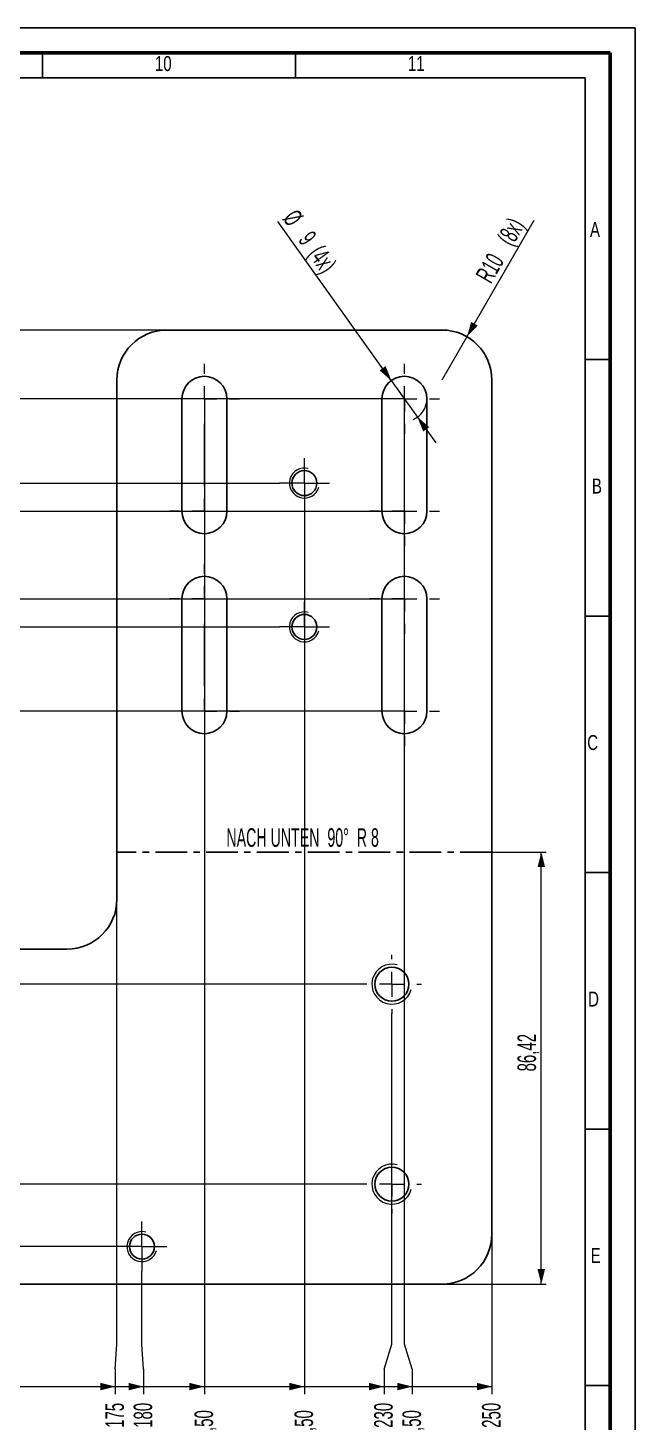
# Model space of a CAD drawing. Header units: millimetres. Extents: x 0 to 594, y 0 to 420.
# Drawn here: x 472.6 to 594, y 141.1 to 420 of the extents above; entities that cross this region are included whole.
import ezdxf

# ---------------------------------------------------------------- set-up
doc = ezdxf.new("R2010")
doc.units = ezdxf.units.MM
doc.linetypes.add('CENTER', pattern=[10.16, 6.35, -1.27, 1.27, -1.27])
doc.linetypes.add('CENTERX2', pattern=[20.32, 12.7, -2.54, 2.54, -2.54])
doc.layers.add('0_25', color=7, linetype='Continuous', lineweight=25)
doc.layers.add('0_5', color=7, linetype='Continuous', lineweight=50)
doc.styles.add('SLDTEXTSTYLE0', font='TXT', dxfattribs={"width": 0.605})
doc.styles.add('SLDTEXTSTYLE2', font='TXT', dxfattribs={"width": 0.75})
doc.styles.add('SLDTEXTSTYLE3', font='TXT', dxfattribs={"width": 0.5735})
doc.dimstyles.new('SLDDIMSTYLE1', dxfattribs={"dimtxt": 3.595646, "dimasz": 3, "dimexe": 0, "dimexo": 0.0625, "dimgap": 0.898912, "dimtad": 0, "dimtih": 1, "dimtoh": 1, "dimrnd": 1e-09, "dimzin": 12, "dimdsep": 46, "dimtxsty": 'SLDTEXTSTYLE0', "dimsah": 1, "dimcen": 0.09, "dimadec": 0, "dimazin": 3, "dimtfac": 1, "dimtofl": 0, "dimtmove": 0, "dimatfit": 3, "dimfxl": 1, "dimfrac": 2, "dimtolj": 1, "dimtzin": 12, "dimarcsym": 0})
doc.dimstyles.new('SLDDIMSTYLE2', dxfattribs={"dimtxt": 3.595646, "dimasz": 3, "dimexe": 0, "dimexo": 0.0625, "dimgap": 0.898912, "dimtad": 1, "dimrnd": 1e-09, "dimzin": 12, "dimdsep": 46, "dimtxsty": 'SLDTEXTSTYLE0', "dimsah": 1, "dimcen": 0, "dimadec": 0, "dimazin": 3, "dimtfac": 1, "dimtmove": 0, "dimatfit": 3, "dimfxl": 1, "dimfrac": 2, "dimtolj": 1, "dimtzin": 12, "dimarcsym": 0})
doc.dimstyles.new('SLDDIMSTYLE3', dxfattribs={"dimtxt": 3.595646, "dimasz": 3, "dimexe": 0, "dimexo": 0.0625, "dimgap": 0.898912, "dimtad": 1, "dimrnd": 1e-09, "dimzin": 12, "dimdsep": 46, "dimtxsty": 'SLDTEXTSTYLE0', "dimsah": 1, "dimcen": 0, "dimadec": 0, "dimazin": 3, "dimtfac": 1, "dimtofl": 0, "dimtmove": 0, "dimatfit": 3, "dimfxl": 1, "dimfrac": 2, "dimtolj": 1, "dimtzin": 12, "dimarcsym": 0})
doc.dimstyles.new('SLDDIMSTYLE4', dxfattribs={"dimtxt": 3.595646, "dimasz": 3, "dimexe": 0, "dimexo": 0.0625, "dimgap": 0.898912, "dimtad": 1, "dimrnd": 1e-09, "dimzin": 12, "dimdsep": 46, "dimtxsty": 'SLDTEXTSTYLE0', "dimsah": 1, "dimcen": 0.09, "dimadec": 0, "dimazin": 3, "dimtfac": 1, "dimtofl": 0, "dimtmove": 0, "dimatfit": 3, "dimfxl": 1, "dimfrac": 2, "dimtolj": 1, "dimtzin": 12, "dimarcsym": 0})

# ---------------------------------------------------------------- blocks, each defined once
blk = doc.blocks.new('_D_9')
at = {"color": 7, "linetype": 'Continuous', "lineweight": 0}
for p, q in [((490.36, 156.71), (490.36, 245.71)), ((490.03, 151.71), (490.36, 156.71)), ((490.03, 151.71), (490.03, 146.71)), ((466.39, 148.21), (490.03, 148.21))]:
    blk.add_line(p, q, dxfattribs=at)
at = {"color": 7, "linetype": 'Continuous', "lineweight": 18}
blk.add_solid([(490.03, 148.21), (487.03, 148.96), (487.03, 147.46)], dxfattribs=at)
at = {"color": 7, "linetype": 'Continuous', "lineweight": 18, "insert": (488.05, 139.96), "char_height": 3.704, "attachment_point": 1, "rotation": 90, "style": 'SLDTEXTSTYLE0'}
blk.add_mtext('175', dxfattribs=at)
blk = doc.blocks.new('_D_10')
at = {"color": 7, "linetype": 'Continuous', "lineweight": 0}
for p, q in [((495.36, 156.71), (495.36, 171.21)), ((495.68, 151.71), (495.36, 156.71)), ((495.68, 151.71), (495.68, 146.71)), ((490.03, 148.21), (495.68, 148.21))]:
    blk.add_line(p, q, dxfattribs=at)
at = {"color": 7, "linetype": 'Continuous', "lineweight": 18}
blk.add_solid([(495.68, 148.21), (492.68, 148.96), (492.68, 147.46)], dxfattribs=at)
at = {"color": 7, "linetype": 'Continuous', "lineweight": 18, "insert": (493.71, 139.96), "char_height": 3.704, "attachment_point": 1, "rotation": 90, "style": 'SLDTEXTSTYLE0'}
blk.add_mtext('180', dxfattribs=at)
blk = doc.blocks.new('_D_11')
at = {"color": 7, "linetype": 'Continuous', "lineweight": 0}
for p, q in [((507.86, 345.81), (507.86, 146.71)), ((495.68, 148.21), (507.86, 148.21))]:
    blk.add_line(p, q, dxfattribs=at)
at = {"color": 7, "linetype": 'Continuous', "lineweight": 18}
blk.add_solid([(507.86, 148.21), (504.86, 148.96), (504.86, 147.46)], dxfattribs=at)
at = {"color": 7, "linetype": 'Continuous', "lineweight": 18, "insert": (505.88, 134.33), "char_height": 3.704, "attachment_point": 1, "rotation": 90, "style": 'SLDTEXTSTYLE0'}
blk.add_mtext('192,50', dxfattribs=at)
blk = doc.blocks.new('_D_12')
at = {"color": 7, "linetype": 'Continuous', "lineweight": 0}
for p, q in [((527.86, 323.93), (527.86, 146.71)), ((507.86, 148.21), (527.86, 148.21))]:
    blk.add_line(p, q, dxfattribs=at)
at = {"color": 7, "linetype": 'Continuous', "lineweight": 18}
blk.add_solid([(527.86, 148.21), (524.86, 148.96), (524.86, 147.46)], dxfattribs=at)
at = {"color": 7, "linetype": 'Continuous', "lineweight": 18, "insert": (525.88, 134.33), "char_height": 3.704, "attachment_point": 1, "rotation": 90, "style": 'SLDTEXTSTYLE0'}
blk.add_mtext('212,50', dxfattribs=at)
blk = doc.blocks.new('_D_13')
at = {"color": 7, "linetype": 'Continuous', "lineweight": 0}
for p, q in [((545.36, 156.71), (545.36, 222.81)), ((543.78, 151.71), (545.36, 156.71)), ((543.78, 151.71), (543.78, 146.71)), ((527.86, 148.21), (543.78, 148.21))]:
    blk.add_line(p, q, dxfattribs=at)
at = {"color": 7, "linetype": 'Continuous', "lineweight": 18}
blk.add_solid([(543.78, 148.21), (540.78, 148.96), (540.78, 147.46)], dxfattribs=at)
at = {"color": 7, "linetype": 'Continuous', "lineweight": 18, "insert": (541.8, 139.96), "char_height": 3.704, "attachment_point": 1, "rotation": 90, "style": 'SLDTEXTSTYLE0'}
blk.add_mtext('230', dxfattribs=at)
blk = doc.blocks.new('_D_14')
at = {"color": 7, "linetype": 'Continuous', "lineweight": 0}
for p, q in [((547.86, 156.71), (547.86, 345.81)), ((549.43, 151.71), (547.86, 156.71)), ((549.43, 151.71), (549.43, 146.71)), ((543.78, 148.21), (549.43, 148.21))]:
    blk.add_line(p, q, dxfattribs=at)
at = {"color": 7, "linetype": 'Continuous', "lineweight": 18}
blk.add_solid([(549.43, 148.21), (546.43, 148.96), (546.43, 147.46)], dxfattribs=at)
at = {"color": 7, "linetype": 'Continuous', "lineweight": 18, "insert": (547.46, 134.33), "char_height": 3.704, "attachment_point": 1, "rotation": 90, "style": 'SLDTEXTSTYLE0'}
blk.add_mtext('232,50', dxfattribs=at)
blk = doc.blocks.new('_D_15')
at = {"color": 7, "linetype": 'Continuous', "lineweight": 0}
for p, q in [((565.36, 178.71), (565.36, 146.71)), ((549.43, 148.21), (565.36, 148.21))]:
    blk.add_line(p, q, dxfattribs=at)
at = {"color": 7, "linetype": 'Continuous', "lineweight": 18}
blk.add_solid([(565.36, 148.21), (562.36, 148.96), (562.36, 147.46)], dxfattribs=at)
at = {"color": 7, "linetype": 'Continuous', "lineweight": 18, "insert": (563.38, 139.96), "char_height": 3.704, "attachment_point": 1, "rotation": 90, "style": 'SLDTEXTSTYLE0'}
blk.add_mtext('250', dxfattribs=at)
blk = doc.blocks.new('_D_17')
at = {"color": 7, "linetype": 'Continuous', "lineweight": 0}
for p, q in [((490.36, 176.21), (291.31, 176.21)), ((292.81, 168.71), (292.81, 176.21))]:
    blk.add_line(p, q, dxfattribs=at)
at = {"color": 7, "linetype": 'Continuous', "lineweight": 18}
blk.add_solid([(292.81, 176.21), (292.06, 173.21), (293.56, 173.21)], dxfattribs=at)
at = {"color": 7, "linetype": 'Continuous', "lineweight": 18, "insert": (283.43, 178.18), "char_height": 3.704, "attachment_point": 1, "style": 'SLDTEXTSTYLE0'}
blk.add_mtext('7,50', dxfattribs=at)
blk = doc.blocks.new('_D_18')
at = {"color": 7, "linetype": 'Continuous', "lineweight": 0}
for p, q in [((539.46, 188.71), (291.31, 188.71)), ((292.81, 176.21), (292.81, 188.71))]:
    blk.add_line(p, q, dxfattribs=at)
at = {"color": 7, "linetype": 'Continuous', "lineweight": 18}
blk.add_solid([(292.81, 188.71), (292.06, 185.71), (293.56, 185.71)], dxfattribs=at)
at = {"color": 7, "linetype": 'Continuous', "lineweight": 18, "insert": (286.81, 190.68), "char_height": 3.704, "attachment_point": 1, "style": 'SLDTEXTSTYLE0'}
blk.add_mtext('20', dxfattribs=at)
blk = doc.blocks.new('_D_21')
at = {"color": 7, "linetype": 'Continuous', "lineweight": 0}
for p, q in [((539.46, 228.71), (291.31, 228.71)), ((292.81, 221.72), (292.81, 228.71))]:
    blk.add_line(p, q, dxfattribs=at)
at = {"color": 7, "linetype": 'Continuous', "lineweight": 18}
blk.add_solid([(292.81, 228.71), (292.06, 225.71), (293.56, 225.71)], dxfattribs=at)
at = {"color": 7, "linetype": 'Continuous', "lineweight": 18, "insert": (286.81, 230.68), "char_height": 3.704, "attachment_point": 1, "style": 'SLDTEXTSTYLE0'}
blk.add_mtext('60', dxfattribs=at)
blk = doc.blocks.new('_D_24')
at = {"color": 7, "linetype": 'Continuous', "lineweight": 0}
for p, q in [((547.86, 283.31), (291.31, 283.31)), ((292.81, 255.13), (292.81, 283.31))]:
    blk.add_line(p, q, dxfattribs=at)
at = {"color": 7, "linetype": 'Continuous', "lineweight": 18}
blk.add_solid([(292.81, 283.31), (292.06, 280.31), (293.56, 280.31)], dxfattribs=at)
at = {"color": 7, "linetype": 'Continuous', "lineweight": 18, "insert": (278.93, 285.28), "char_height": 3.704, "attachment_point": 1, "style": 'SLDTEXTSTYLE0'}
blk.add_mtext('114,60', dxfattribs=at)
blk = doc.blocks.new('_D_25')
at = {"color": 7, "linetype": 'Continuous', "lineweight": 0}
for p, q in [((296.31, 300.17), (291.31, 300.17)), ((292.81, 283.31), (292.81, 300.17)), ((296.31, 300.17), (301.31, 300.18)), ((301.31, 300.18), (522.86, 300.18))]:
    blk.add_line(p, q, dxfattribs=at)
at = {"color": 7, "linetype": 'Continuous', "lineweight": 18}
blk.add_solid([(292.81, 300.17), (292.06, 297.17), (293.56, 297.17)], dxfattribs=at)
at = {"color": 7, "linetype": 'Continuous', "lineweight": 18, "insert": (278.93, 302.14), "char_height": 3.704, "attachment_point": 1, "style": 'SLDTEXTSTYLE0'}
blk.add_mtext('131,47', dxfattribs=at)
blk = doc.blocks.new('_D_26')
at = {"color": 7, "linetype": 'Continuous', "lineweight": 0}
for p, q in [((296.31, 305.82), (291.31, 305.82)), ((292.81, 300.17), (292.81, 305.82)), ((296.31, 305.82), (301.31, 305.81)), ((301.31, 305.81), (547.86, 305.81))]:
    blk.add_line(p, q, dxfattribs=at)
at = {"color": 7, "linetype": 'Continuous', "lineweight": 18}
blk.add_solid([(292.81, 305.82), (292.06, 302.82), (293.56, 302.82)], dxfattribs=at)
at = {"color": 7, "linetype": 'Continuous', "lineweight": 18, "insert": (278.93, 307.8), "char_height": 3.704, "attachment_point": 1, "style": 'SLDTEXTSTYLE0'}
blk.add_mtext('137,10', dxfattribs=at)
blk = doc.blocks.new('_D_28')
at = {"color": 7, "linetype": 'Continuous', "lineweight": 0}
for p, q in [((296.31, 320.78), (291.31, 320.78)), ((292.81, 314.56), (292.81, 320.78)), ((296.31, 320.78), (301.31, 323.31)), ((301.31, 323.31), (547.86, 323.31))]:
    blk.add_line(p, q, dxfattribs=at)
at = {"color": 7, "linetype": 'Continuous', "lineweight": 18}
blk.add_solid([(292.81, 320.78), (292.06, 317.78), (293.56, 317.78)], dxfattribs=at)
at = {"color": 7, "linetype": 'Continuous', "lineweight": 18, "insert": (278.93, 322.76), "char_height": 3.704, "attachment_point": 1, "style": 'SLDTEXTSTYLE0'}
blk.add_mtext('154,60', dxfattribs=at)
blk = doc.blocks.new('_D_29')
at = {"color": 7, "linetype": 'Continuous', "lineweight": 0}
for p, q in [((296.31, 326.43), (291.31, 326.43)), ((292.81, 320.78), (292.81, 326.43)), ((296.31, 326.43), (301.31, 328.93)), ((301.31, 328.93), (522.86, 328.93))]:
    blk.add_line(p, q, dxfattribs=at)
at = {"color": 7, "linetype": 'Continuous', "lineweight": 18}
blk.add_solid([(292.81, 326.43), (292.06, 323.43), (293.56, 323.43)], dxfattribs=at)
at = {"color": 7, "linetype": 'Continuous', "lineweight": 18, "insert": (278.93, 328.41), "char_height": 3.704, "attachment_point": 1, "style": 'SLDTEXTSTYLE0'}
blk.add_mtext('160,22', dxfattribs=at)
blk = doc.blocks.new('_D_31')
at = {"color": 7, "linetype": 'Continuous', "lineweight": 0}
for p, q in [((547.86, 345.81), (291.31, 345.81)), ((292.81, 332.09), (292.81, 345.81))]:
    blk.add_line(p, q, dxfattribs=at)
at = {"color": 7, "linetype": 'Continuous', "lineweight": 18}
blk.add_solid([(292.81, 345.81), (292.06, 342.81), (293.56, 342.81)], dxfattribs=at)
at = {"color": 7, "linetype": 'Continuous', "lineweight": 18, "insert": (278.93, 347.78), "char_height": 3.704, "attachment_point": 1, "style": 'SLDTEXTSTYLE0'}
blk.add_mtext('177,10', dxfattribs=at)
blk = doc.blocks.new('_D_32')
at = {"color": 7, "linetype": 'Continuous', "lineweight": 0}
for p, q in [((500.36, 359.56), (291.31, 359.56)), ((292.81, 345.81), (292.81, 359.56))]:
    blk.add_line(p, q, dxfattribs=at)
at = {"color": 7, "linetype": 'Continuous', "lineweight": 18}
blk.add_solid([(292.81, 359.56), (292.06, 356.56), (293.56, 356.56)], dxfattribs=at)
at = {"color": 7, "linetype": 'Continuous', "lineweight": 18, "insert": (278.93, 361.53), "char_height": 3.704, "attachment_point": 1, "style": 'SLDTEXTSTYLE0'}
blk.add_mtext('190,85', dxfattribs=at)
blk = doc.blocks.new('_D_33')
at = {"color": 7, "linetype": 'Continuous', "lineweight": 0}
for p, q in [((545.24, 349.47), (522.54, 381.24)), ((545.24, 349.47), (550.47, 342.15)), ((550.47, 342.15), (554.16, 336.98))]:
    blk.add_line(p, q, dxfattribs=at)
at = {"color": 7, "linetype": 'Continuous', "lineweight": 18}
blk.add_arc((547.86, 345.81), 4.5, 293.0177, 0, dxfattribs=at)
for points in [[(545.24, 349.47), (544.11, 352.35), (542.89, 351.47)], [(550.47, 342.15), (551.61, 339.27), (552.83, 340.14)]]:
    blk.add_solid(points, dxfattribs=at)
at = {"color": 7, "linetype": 'Continuous', "lineweight": 18, "attachment_point": 1, "rotation": 305.5465, "style": 'SLDTEXTSTYLE0'}
for s, insert, char_height in [('%%c', (526.41, 384.02), 3.704), ('9', (529.51, 379.69), 3.7), ('(4x)', (531.49, 376.92), 3.704)]:
    blk.add_mtext(s, dxfattribs=dict(at, insert=insert, char_height=char_height))
blk = doc.blocks.new('_D_34')
at = {"color": 7, "linetype": 'Continuous', "lineweight": 0}
for q in [(573.84, 381.57), (555.36, 349.56)]:
    blk.add_line((560.36, 358.22), q, dxfattribs=at)
at = {"color": 7, "linetype": 'Continuous', "lineweight": 18}
blk.add_solid([(560.36, 358.22), (562.51, 360.44), (561.21, 361.19)], dxfattribs=at)
at = {"color": 7, "linetype": 'Continuous', "lineweight": 18, "char_height": 3.704, "attachment_point": 1, "rotation": 60, "style": 'SLDTEXTSTYLE0'}
for s, insert in [('(8x)', (566.24, 377.93)), ('R10', (561.95, 370.5))]:
    blk.add_mtext(s, dxfattribs=dict(at, insert=insert))
blk = doc.blocks.new('_D_35')
at = {"color": 7, "linetype": 'Continuous', "lineweight": 0}
for p, q in [((565.36, 255.13), (576.24, 255.13)), ((575.24, 168.71), (575.24, 255.13)), ((555.36, 168.71), (576.24, 168.71))]:
    blk.add_line(p, q, dxfattribs=at)
at = {"color": 7, "linetype": 'Continuous', "lineweight": 18}
for points in [[(575.24, 255.13), (574.49, 252.13), (575.99, 252.13)], [(575.24, 168.71), (575.99, 171.71), (574.49, 171.71)]]:
    blk.add_solid(points, dxfattribs=at)
at = {"color": 7, "linetype": 'Continuous', "lineweight": 18, "insert": (570.47, 211.26), "char_height": 3.704, "attachment_point": 1, "rotation": 90, "style": 'SLDTEXTSTYLE0'}
blk.add_mtext('86,42', dxfattribs=at)
blk = doc.blocks.new('SW_CENTERMARKSYMBOL_0')
at = {"color": 0, "linetype": 'Continuous', "lineweight": 18}
for p, q in [((0, 5), (0, 5.9)), ((-5, 0), (-5.9, 0)), ((0, 0), (-2.5, 0)), ((0, 0), (0, 2.5)), ((0, 0), (2.5, 0)), ((0, 0), (0, -2.5)), ((5, 0), (5.9, 0)), ((0, -5), (0, -5.9))]:
    blk.add_line(p, q, dxfattribs=at)
blk = doc.blocks.new('SW_CENTERMARKSYMBOL_1')
at = {"color": 0, "linetype": 'Continuous', "lineweight": 18}
for p, q in [((0, 5), (0, 5.9)), ((-5, 0), (-5.9, 0)), ((0, 0), (-2.5, 0)), ((0, 0), (0, 2.5)), ((0, 0), (2.5, 0)), ((0, 0), (0, -2.5)), ((5, 0), (5.9, 0)), ((0, -5), (0, -5.9))]:
    blk.add_line(p, q, dxfattribs=at)
blk = doc.blocks.new('SW_CENTERMARKSYMBOL_4')
at = {"color": 0, "linetype": 'Continuous', "lineweight": 18}
for p, q in [((0, 2.5), (0, 5)), ((-2.5, 0), (-5, 0)), ((0, 0), (-2.5, 0)), ((0, 0), (0, 2.5)), ((0, 0), (2.5, 0)), ((0, 0), (0, -2.5)), ((2.5, 0), (5, 0)), ((0, -2.5), (0, -5))]:
    blk.add_line(p, q, dxfattribs=at)
blk = doc.blocks.new('SW_CENTERMARKSYMBOL_9')
at = {"color": 0, "linetype": 'Continuous', "lineweight": 18}
for p, q in [((0, 2.5), (0, 5)), ((-2.5, 0), (-5, 0)), ((0, 0), (-2.5, 0)), ((0, 0), (0, 2.5)), ((0, 0), (2.5, 0)), ((0, 0), (0, -2.5)), ((2.5, 0), (5, 0)), ((0, -2.5), (0, -5))]:
    blk.add_line(p, q, dxfattribs=at)
blk = doc.blocks.new('SW_CENTERMARKSYMBOL_10')
at = {"color": 0, "linetype": 'Continuous', "lineweight": 18}
for p, q in [((0, 2.5), (0, 5)), ((-2.5, 0), (-5, 0)), ((0, 0), (-2.5, 0)), ((0, 0), (0, 2.5)), ((0, 0), (2.5, 0)), ((0, 0), (0, -2.5)), ((2.5, 0), (5, 0)), ((0, -2.5), (0, -5))]:
    blk.add_line(p, q, dxfattribs=at)
blk = doc.blocks.new('SW_CENTERMARKSYMBOL_11')
at = {"color": 0, "linetype": 'Continuous', "lineweight": 18}
for p, q in [((0, 27.5), (0, 29.5)), ((-5, 22.5), (-7, 22.5)), ((0, 22.5), (-2.5, 22.5)), ((0, 22.5), (0, 25)), ((0, 22.5), (0, 20)), ((0, 22.5), (2.5, 22.5)), ((5, 22.5), (7, 22.5)), ((0, 17.5), (0, 15.5)), ((0, 5), (0, 7)), ((-5, 0), (-7, 0)), ((0, 0), (-2.5, 0)), ((0, 0), (0, 2.5)), ((0, 0), (0, -2.5)), ((0, 0), (2.5, 0)), ((5, 0), (7, 0)), ((0, -5), (0, -7))]:
    blk.add_line(p, q, dxfattribs=at)
at = {"color": 0, "linetype": 'CENTERX2', "lineweight": 18}
blk.add_line((0, 5), (0, 17.5), dxfattribs=at)
blk = doc.blocks.new('SW_CENTERMARKSYMBOL_12')
at = {"color": 0, "linetype": 'Continuous', "lineweight": 18}
for p, q in [((0, 27.5), (0, 29.5)), ((-5, 22.5), (-7, 22.5)), ((0, 22.5), (-2.5, 22.5)), ((0, 22.5), (0, 25)), ((0, 22.5), (0, 20)), ((0, 22.5), (2.5, 22.5)), ((5, 22.5), (7, 22.5)), ((0, 17.5), (0, 15.5)), ((0, 5), (0, 7)), ((-5, 0), (-7, 0)), ((0, 0), (-2.5, 0)), ((0, 0), (0, 2.5)), ((0, 0), (0, -2.5)), ((0, 0), (2.5, 0)), ((5, 0), (7, 0)), ((0, -5), (0, -7))]:
    blk.add_line(p, q, dxfattribs=at)
at = {"color": 0, "linetype": 'CENTERX2', "lineweight": 18}
blk.add_line((0, 5), (0, 17.5), dxfattribs=at)
blk = doc.blocks.new('SW_CENTERMARKSYMBOL_13')
at = {"color": 0, "linetype": 'Continuous', "lineweight": 18}
for p, q in [((0, 27.5), (0, 29.5)), ((-5, 22.5), (-7, 22.5)), ((0, 22.5), (-2.5, 22.5)), ((0, 22.5), (0, 25)), ((0, 22.5), (0, 20)), ((0, 22.5), (2.5, 22.5)), ((5, 22.5), (7, 22.5)), ((0, 17.5), (0, 15.5)), ((0, 5), (0, 7)), ((-5, 0), (-7, 0)), ((0, 0), (-2.5, 0)), ((0, 0), (0, 2.5)), ((0, 0), (0, -2.5)), ((0, 0), (2.5, 0)), ((5, 0), (7, 0)), ((0, -5), (0, -7))]:
    blk.add_line(p, q, dxfattribs=at)
at = {"color": 0, "linetype": 'CENTERX2', "lineweight": 18}
blk.add_line((0, 5), (0, 17.5), dxfattribs=at)
blk = doc.blocks.new('SW_CENTERMARKSYMBOL_14')
at = {"color": 0, "linetype": 'Continuous', "lineweight": 18}
for p, q in [((0, 27.5), (0, 29.5)), ((-5, 22.5), (-7, 22.5)), ((0, 22.5), (-2.5, 22.5)), ((0, 22.5), (0, 25)), ((0, 22.5), (0, 20)), ((0, 22.5), (2.5, 22.5)), ((5, 22.5), (7, 22.5)), ((0, 17.5), (0, 15.5)), ((0, 5), (0, 7)), ((-5, 0), (-7, 0)), ((0, 0), (-2.5, 0)), ((0, 0), (0, 2.5)), ((0, 0), (0, -2.5)), ((0, 0), (2.5, 0)), ((5, 0), (7, 0)), ((0, -5), (0, -7))]:
    blk.add_line(p, q, dxfattribs=at)
at = {"color": 0, "linetype": 'CENTERX2', "lineweight": 18}
blk.add_line((0, 5), (0, 17.5), dxfattribs=at)

msp = doc.modelspace()

# ---------------------------------------------------------------- linework, layer by layer
at = {"color": 7, "linetype": 'Continuous', "lineweight": 25}
for p, q in [((555.356557, 359.557562), (500.356557, 359.557562)), ((584, 353.6525), (589, 353.6525)), ((490.356557, 349.557562), (490.356557, 245.708006)), ((565.356557, 178.708006), (565.356557, 349.557562)), ((503.356557, 345.807562), (503.356557, 323.307562)), ((512.356557, 323.307562), (512.356557, 345.807562)), ((543.356557, 345.807562), (543.356557, 323.307562)), ((552.356557, 323.307562), (552.356557, 345.807562)), ((503.356557, 305.807562), (503.356557, 283.307562)), ((512.356557, 283.307562), (512.356557, 305.807562)), ((543.356557, 305.807562), (543.356557, 283.307562)), ((552.356557, 283.307562), (552.356557, 305.807562)), ((584, 302.3425), (589, 302.3425)), ((584, 251.0325), (589, 251.0325)), ((480.356557, 235.708006), (400.356557, 235.708006)), ((584, 199.7225), (589, 199.7225)), ((325.356557, 168.708006), (555.356557, 168.708006)), ((584, 148.4125), (589, 148.4125))]:
    msp.add_line(p, q, dxfattribs=at)
at = {"color": 7, "linetype": 'CENTER'}
msp.add_line((565.356557, 255.132784), (490.356557, 255.132784), dxfattribs=at)
at = {"color": 7, "linetype": 'Continuous', "lineweight": 25}
for centre, radius in [((527.856557, 328.932562), 2.5), ((527.856557, 300.182562), 2.5), ((545.356557, 228.708006), 3.4), ((545.356557, 188.708006), 3.4), ((495.356557, 176.208006), 2.5)]:
    msp.add_circle(centre, radius, dxfattribs=at)
for centre, radius, start, end in [((500.356557, 349.557562), 10, 90, 180), ((555.356557, 349.557562), 10, 0, 90), ((507.856557, 345.807562), 4.5, 0, 180), ((547.856557, 345.807562), 4.5, 0, 180), ((507.856557, 323.307562), 4.5, 180, 0), ((547.856557, 323.307562), 4.5, 180, 0), ((507.856557, 305.807562), 4.5, 0, 180), ((547.856557, 305.807562), 4.5, 0, 180), ((507.856557, 283.307562), 4.5, 180, 0), ((547.856557, 283.307562), 4.5, 180, 0), ((480.356557, 245.708006), 10, 270, 0), ((555.356557, 178.708006), 10, 270, 0)]:
    msp.add_arc(centre, radius, start, end, dxfattribs=at)
at = {"color": 7, "linetype": 'Continuous', "lineweight": 18}
for centre, radius in [((527.856557, 328.932562), 3), ((527.856557, 300.182562), 3), ((545.356557, 228.708006), 4), ((545.356557, 188.708006), 4), ((495.356557, 176.208006), 3)]:
    msp.add_arc(centre, radius, 75, 345, dxfattribs=at)
at = {"layer": '0_25'}
for p, q in [((0, 420), (594, 420)), ((594, 0), (594, 420)), ((475.488696, 415), (475.488696, 410)), ((526.098696, 415), (526.098696, 410)), ((25, 410), (584, 410)), ((584, 410), (584, 10))]:
    msp.add_line(p, q, dxfattribs=at)
at = {"layer": '0_5'}
for p, q in [((20, 415), (589, 415)), ((589, 415), (589, 5))]:
    msp.add_line(p, q, dxfattribs=at)

# ---------------------------------------------------------------- block references
at = {"color": 7, "linetype": 'Continuous', "lineweight": 0}
for name, p in [('SW_CENTERMARKSYMBOL_11', (507.856557, 323.307562)), ('SW_CENTERMARKSYMBOL_14', (547.856557, 323.307562)), ('SW_CENTERMARKSYMBOL_10', (527.856557, 328.932562)), ('SW_CENTERMARKSYMBOL_12', (507.856557, 283.307562)), ('SW_CENTERMARKSYMBOL_13', (547.856557, 283.307562)), ('SW_CENTERMARKSYMBOL_9', (527.856557, 300.182562)), ('SW_CENTERMARKSYMBOL_1', (545.356557, 228.708006)), ('SW_CENTERMARKSYMBOL_0', (545.356557, 188.708006)), ('SW_CENTERMARKSYMBOL_4', (495.356557, 176.208006))]:
    msp.add_blockref(name, p, dxfattribs=at)

# ---------------------------------------------------------------- texts
at = {"color": 7, "linetype": 'Continuous', "lineweight": 0, "insert": (527.497285, 259.894925), "char_height": 3.70416667, "attachment_point": 2, "style": 'SLDTEXTSTYLE3'}
msp.add_mtext('NACH UNTEN  90°  R 8', dxfattribs=at)
at = {"layer": '0_25', "char_height": 3, "style": 'SLDTEXTSTYLE2'}
for s, insert, attachment_point in [('10', (499.62374, 414.36395), 2), ('11', (550.23374, 414.36395), 2), ('A', (584.969074, 381.164571), 1), ('B', (585.356475, 329.854571), 1), ('C', (584.426998, 278.544571), 1), ('D', (584.599647, 227.234571), 1), ('E', (585.117594, 175.924571), 1)]:
    msp.add_mtext(s, dxfattribs=dict(at, insert=insert, attachment_point=attachment_point))

# ---------------------------------------------------------------- dimensions: what is measured, and where the dimension line sits
at = {"color": 7, "linetype": 'Continuous', "lineweight": 18}
dim = msp.add_radius_dim(center=(555.356557, 349.557562), mpoint=(560.356557, 358.217816), text='<> (8x)', dimstyle='SLDDIMSTYLE3', dxfattribs=at)
dim.commit()
dim.dimension.update_dxf_attribs({"geometry": '_D_34', "text_midpoint": (570.021875, 374.958631), "dimtype": 164})
dim = msp.add_diameter_dim_2p(p1=(545.240421, 349.468959), p2=(550.472693, 342.146164), text='<> (4x)', dimstyle='SLDDIMSTYLE2', dxfattribs=at)
dim.commit()
dim.dimension.update_dxf_attribs({"geometry": '_D_33', "text_midpoint": (527.027596, 374.958631), "dimtype": 163})
for feature_location, offset, dtype, origin, picture, middle in [((500.356557, 359.557562), (-209.050799, 0), 0, (325.356557, 168.708006), '_D_32', (285.118429, 359.557562)), ((547.856557, 345.807562), (-256.550799, 0), 0, (325.356557, 168.708006), '_D_31', (285.118429, 345.807562)), ((507.856557, 345.807562), (0, -199.099556), 1, (315.356557, 178.708006), '_D_11', (507.856557, 140.520676)), ((547.856557, 345.807562), (1.576691, -199.099556), 1, (315.356557, 178.708006), '_D_14', (549.433248, 140.520676)), ((522.856557, 328.932562), (-231.550799, -2.5), 0, (325.356557, 168.708006), '_D_29', (285.118429, 326.432562)), ((527.856557, 323.932562), (0, -177.224556), 1, (315.356557, 178.708006), '_D_12', (527.856557, 140.520676)), ((547.856557, 323.307562), (-256.550799, -2.528382), 0, (325.356557, 168.708006), '_D_28', (285.118429, 320.77918)), ((547.856557, 305.807562), (-256.550799, 0.014191), 0, (325.356557, 168.708006), '_D_26', (285.118429, 305.821753)), ((522.856557, 300.182562), (-231.550799, -0.014191), 0, (325.356557, 168.708006), '_D_25', (285.118429, 300.168371)), ((547.856557, 283.307562), (-256.550799, 0), 0, (325.356557, 168.708006), '_D_24', (285.118429, 283.307562)), ((490.356557, 245.708006), (-0.326691, -99), 1, (315.356557, 178.708006), '_D_9', (490.029866, 143.333099)), ((539.456557, 228.708006), (-248.150799, 0), 0, (325.356557, 168.708006), '_D_21', (289.055821, 228.708006)), ((545.356557, 222.808006), (-1.576691, -76.1), 1, (315.356557, 178.708006), '_D_13', (543.779866, 143.333099)), ((539.456557, 188.708006), (-248.150799, 0), 0, (325.356557, 168.708006), '_D_18', (289.055821, 188.708006)), ((495.356557, 171.208006), (0.326691, -24.5), 1, (315.356557, 178.708006), '_D_10', (495.683248, 143.333099)), ((565.356557, 178.708006), (0, -32), 1, (315.356557, 178.708006), '_D_15', (565.356557, 143.333099)), ((490.356557, 176.208006), (-199.050799, 0), 0, (325.356557, 168.708006), '_D_17', (287.368367, 176.208006))]:
    dim = msp.add_ordinate_dim(feature_location=feature_location, offset=offset, dtype=dtype, origin=origin, dimstyle='SLDDIMSTYLE1', dxfattribs=at)
    dim.commit()
    dim.dimension.update_dxf_attribs({"geometry": picture, "text_midpoint": middle})
dim = msp.add_linear_dim(base=(575.242633, 255.132784), p1=(555.356557, 168.708006), p2=(565.356557, 255.132784), angle=90, dimstyle='SLDDIMSTYLE4', dxfattribs=at)
dim.commit()
dim.dimension.update_dxf_attribs({"geometry": '_D_35', "text_midpoint": (575.242633, 216.323985), "dimtype": 160})

doc.saveas('drawing.dxf')
